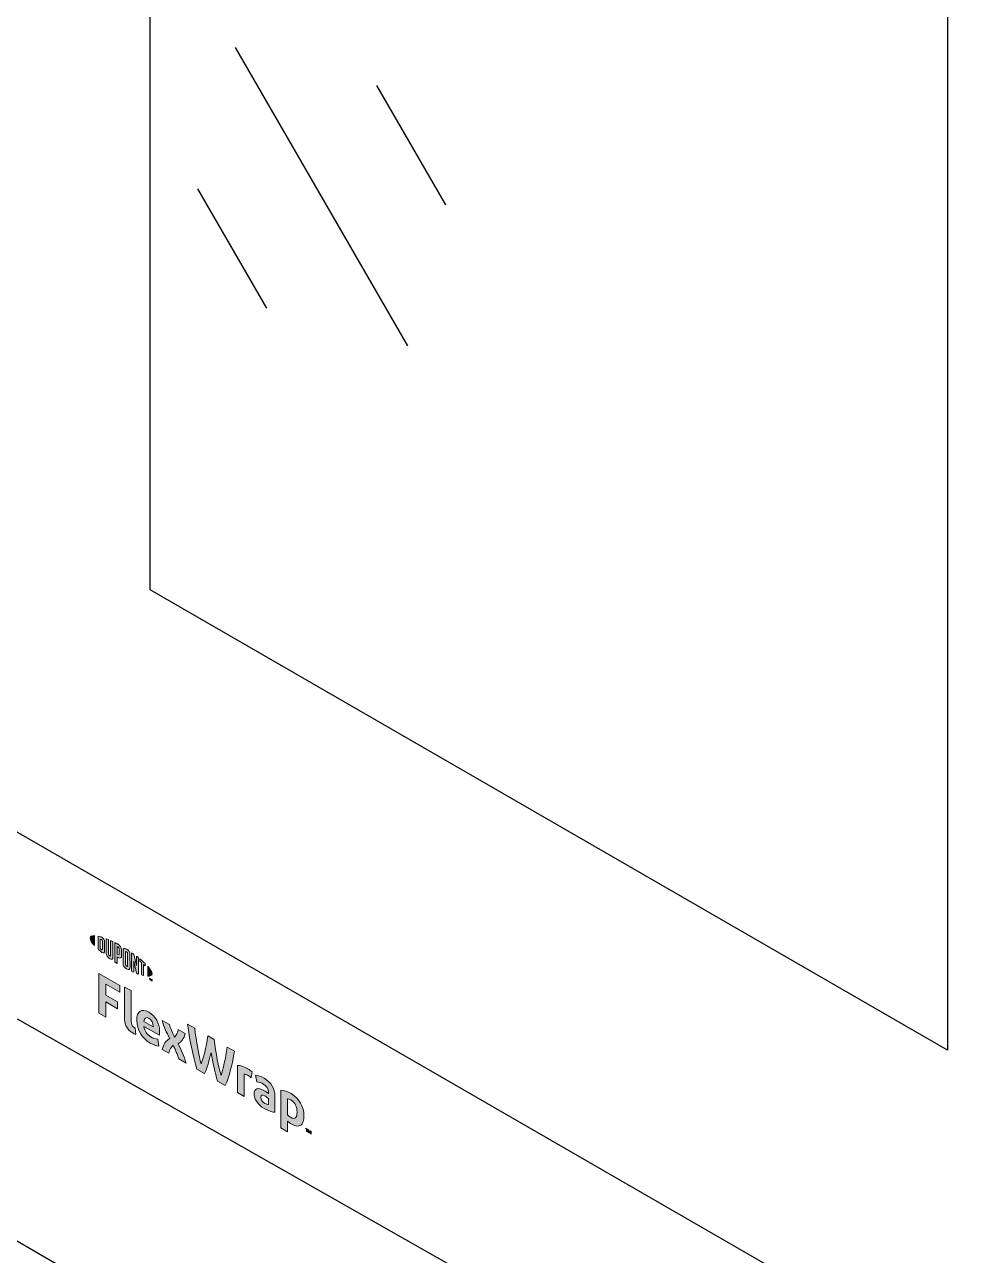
# Model space of a CAD drawing. Header units: inches. Extents: x -26 to 76, y -15 to 22.
# Drawn here: x 55.368 to 56.721, y 5.596 to 7.38 of the extents above; entities that cross this region are included whole.
import ezdxf

# ---------------------------------------------------------------- set-up
doc = ezdxf.new("R2010")
doc.units = ezdxf.units.IN
doc.header["$MEASUREMENT"] = 0
for name, color, linetype, lineweight in [('.ATI-DETAIL', 7, 'Continuous', 0), ('G-ANNO-TTLB', 7, 'Continuous', 0), ('TYVEK', 7, 'Continuous', 0)]:
    doc.layers.add(name, color=color, linetype=linetype, lineweight=lineweight)

# ---------------------------------------------------------------- blocks, each defined once
blk = doc.blocks.new('Block_316')
at = {"layer": 'TYVEK', "color": 18, "lineweight": 25, "true_color": 0x000000}
for points in [[(54.3587, 6.8751)], [(55.6876, 6.1058)]]:
    blk.add_lwpolyline(points, dxfattribs=at)
blk = doc.blocks.new('Block_338')
at = {"layer": 'TYVEK', "color": 93, "lineweight": 25, "true_color": 0x6bbe46}
blk.add_line((56.8813, 5.3295), (55.2898, 6.2484), dxfattribs=at)
blk = doc.blocks.new('Block_337')
at = {"layer": 'TYVEK'}
blk.add_blockref('Block_338', (0, 0), dxfattribs=at)
blk = doc.blocks.new('Block_336')
at = {"layer": 'TYVEK', "color": 93, "lineweight": 25, "true_color": 0x6bbe46}
blk.add_lwpolyline([(55.5502, 6.5606), (55.5502, 10.5734), (56.7057, 9.9062), (56.7057, 5.8934)], close=True, dxfattribs=at)
at = {"layer": 'TYVEK'}
blk.add_blockref('Block_337', (0, 0), dxfattribs=at)
blk = doc.blocks.new('Block_340')
at = {"layer": 'TYVEK', "true_color": 0x000000, "transparency": 33554687}
h = blk.add_hatch(color=18, dxfattribs=at)
h.dxf.hatch_style = 2
edge = h.paths.add_edge_path()
edge.add_spline(control_points=[(55.4759, 5.9472), (55.4759, 5.9472), (55.4758, 6.0047), (55.4758, 6.0047), (55.4758, 6.0047), (55.5062, 5.9873), (55.5062, 5.9873), (55.5062, 5.9873), (55.5062, 5.9773), (55.5062, 5.9773), (55.5062, 5.9773), (55.486, 5.9889), (55.486, 5.9889), (55.486, 5.9889), (55.4861, 5.9733), (55.4861, 5.9733), (55.4861, 5.9733), (55.503, 5.9635), (55.503, 5.9635), (55.503, 5.9635), (55.503, 5.9535), (55.503, 5.9535), (55.503, 5.9535), (55.4861, 5.9632), (55.4861, 5.9632), (55.4861, 5.9632), (55.4861, 5.9414), (55.4861, 5.9414), (55.4861, 5.9414), (55.4759, 5.9472), (55.4759, 5.9472)], knot_values=[0, 0, 0, 0, 1, 1, 1, 2, 2, 2, 3, 3, 3, 4, 4, 4, 5, 5, 5, 6, 6, 6, 7, 7, 7, 8, 8, 8, 9, 9, 9, 10, 10, 10, 10], degree=3, periodic=0)
h = blk.add_hatch(color=18, dxfattribs=at)
h.dxf.hatch_style = 2
edge = h.paths.add_edge_path()
edge.add_spline(control_points=[(55.5228, 5.9355), (55.5228, 5.9311), (55.5238, 5.9281), (55.5266, 5.9265), (55.5274, 5.9261), (55.5281, 5.9257), (55.5287, 5.9255), (55.5287, 5.9255), (55.5294, 5.9162), (55.5294, 5.9162), (55.5281, 5.9166), (55.5259, 5.9176), (55.5245, 5.9184), (55.5163, 5.9231), (55.513, 5.9311), (55.513, 5.941), (55.513, 5.941), (55.5128, 5.9849), (55.5128, 5.9849), (55.5128, 5.9849), (55.5227, 5.9799), (55.5227, 5.9799), (55.5227, 5.9799), (55.5228, 5.9355), (55.5228, 5.9355)], knot_values=[0, 0, 0, 0, 1, 1, 1, 2, 2, 2, 3, 3, 3, 4, 4, 4, 5, 5, 5, 6, 6, 6, 7, 7, 7, 8, 8, 8, 8], degree=3, periodic=0)
h = blk.add_hatch(color=18, dxfattribs=at)
h.dxf.hatch_style = 2
edge = h.paths.add_edge_path()
edge.add_spline(control_points=[(55.541, 5.9348), (55.541, 5.9348), (55.5545, 5.927), (55.5545, 5.927), (55.5545, 5.927), (55.5545, 5.928), (55.5545, 5.928), (55.5545, 5.9326), (55.5524, 5.9372), (55.5485, 5.9395), (55.5443, 5.9418), (55.5416, 5.94), (55.541, 5.9348)], knot_values=[0, 0, 0, 0, 1, 1, 1, 2, 2, 2, 3, 3, 3, 4, 4, 4, 4], degree=3, periodic=0)
edge = h.paths.add_edge_path()
edge.add_spline(control_points=[(55.5626, 5.8992), (55.5595, 5.8994), (55.5549, 5.9009), (55.5502, 5.9036), (55.5387, 5.9102), (55.5309, 5.9231), (55.5308, 5.9367), (55.5308, 5.9498), (55.538, 5.9545), (55.5484, 5.9485), (55.5578, 5.9432), (55.5639, 5.932), (55.5639, 5.921), (55.564, 5.9185), (55.5638, 5.9165), (55.5637, 5.9149), (55.5637, 5.9149), (55.5412, 5.9278), (55.5412, 5.9278), (55.5421, 5.9207), (55.5455, 5.9158), (55.5512, 5.9126), (55.5547, 5.9106), (55.558, 5.9096), (55.5611, 5.9093), (55.5611, 5.9093), (55.5626, 5.8992), (55.5626, 5.8992)], knot_values=[0, 0, 0, 0, 1, 1, 1, 2, 2, 2, 3, 3, 3, 4, 4, 4, 5, 5, 5, 6, 6, 6, 7, 7, 7, 8, 8, 8, 9, 9, 9, 9], degree=3, periodic=0)
h = blk.add_hatch(color=18, dxfattribs=at)
h.dxf.hatch_style = 2
edge = h.paths.add_edge_path()
edge.add_spline(control_points=[(55.5785, 5.9103), (55.5737, 5.9192), (55.5699, 5.927), (55.5677, 5.9365), (55.5677, 5.9365), (55.5783, 5.9304), (55.5783, 5.9304), (55.5792, 5.9262), (55.5824, 5.9188), (55.5855, 5.9123), (55.5882, 5.9153), (55.5904, 5.9188), (55.5909, 5.9231), (55.5909, 5.9231), (55.6009, 5.9174), (55.6009, 5.9174), (55.5991, 5.9099), (55.5959, 5.9057), (55.5906, 5.9025), (55.5957, 5.8929), (55.5993, 5.8851), (55.6022, 5.8747), (55.6022, 5.8747), (55.5916, 5.8808), (55.5916, 5.8808), (55.5901, 5.8863), (55.5865, 5.8945), (55.5835, 5.9007), (55.5808, 5.8978), (55.5782, 5.8943), (55.5773, 5.8891), (55.5773, 5.8891), (55.5677, 5.8945), (55.5677, 5.8945), (55.5695, 5.9021), (55.5728, 5.9067), (55.5785, 5.9103)], knot_values=[0, 0, 0, 0, 1, 1, 1, 2, 2, 2, 3, 3, 3, 4, 4, 4, 5, 5, 5, 6, 6, 6, 7, 7, 7, 8, 8, 8, 9, 9, 9, 10, 10, 10, 11, 11, 11, 12, 12, 12, 12], degree=3, periodic=0)
h = blk.add_hatch(color=18, dxfattribs=at)
h.dxf.hatch_style = 2
edge = h.paths.add_edge_path()
edge.add_spline(control_points=[(55.6618, 5.8979), (55.6618, 5.8979), (55.6722, 5.892), (55.6722, 5.892), (55.6696, 5.8744), (55.6649, 5.8545), (55.6589, 5.8422), (55.6589, 5.8422), (55.6477, 5.8486), (55.6477, 5.8486), (55.6442, 5.8609), (55.641, 5.8748), (55.6384, 5.8897), (55.6357, 5.8778), (55.6327, 5.8675), (55.6291, 5.8593), (55.6291, 5.8593), (55.6179, 5.8657), (55.6179, 5.8657), (55.6122, 5.8847), (55.6071, 5.9102), (55.6044, 5.9309), (55.6044, 5.9309), (55.6147, 5.925), (55.6147, 5.925), (55.617, 5.9064), (55.621, 5.8846), (55.624, 5.8733), (55.627, 5.8812), (55.6317, 5.8973), (55.6338, 5.914), (55.6338, 5.914), (55.6429, 5.9088), (55.6429, 5.9088), (55.6451, 5.8897), (55.6497, 5.8681), (55.6529, 5.8567), (55.6557, 5.8647), (55.6597, 5.8818), (55.6618, 5.8979)], knot_values=[0, 0, 0, 0, 1, 1, 1, 2, 2, 2, 3, 3, 3, 4, 4, 4, 5, 5, 5, 6, 6, 6, 7, 7, 7, 8, 8, 8, 9, 9, 9, 10, 10, 10, 11, 11, 11, 12, 12, 12, 13, 13, 13, 13], degree=3, periodic=0)
h = blk.add_hatch(color=18, dxfattribs=at)
h.dxf.hatch_style = 2
edge = h.paths.add_edge_path()
edge.add_spline(control_points=[(55.6916, 5.8663), (55.6942, 5.8649), (55.6966, 5.8631), (55.698, 5.8619), (55.698, 5.8619), (55.6966, 5.8534), (55.6966, 5.8534), (55.6954, 5.8546), (55.6939, 5.8557), (55.6924, 5.8565), (55.6898, 5.858), (55.688, 5.8585), (55.6865, 5.8585), (55.6865, 5.8585), (55.6866, 5.8263), (55.6866, 5.8263), (55.6866, 5.8263), (55.6767, 5.832), (55.6767, 5.832), (55.6767, 5.832), (55.6766, 5.8713), (55.6766, 5.8713), (55.6805, 5.8713), (55.6865, 5.8693), (55.6916, 5.8663)], knot_values=[0, 0, 0, 0, 1, 1, 1, 2, 2, 2, 3, 3, 3, 4, 4, 4, 5, 5, 5, 6, 6, 6, 7, 7, 7, 8, 8, 8, 8], degree=3, periodic=0)
h = blk.add_hatch(color=18, dxfattribs=at)
h.dxf.hatch_style = 2
edge = h.paths.add_edge_path()
edge.add_spline(control_points=[(55.7215, 5.8145), (55.7215, 5.8145), (55.7215, 5.8233), (55.7215, 5.8233), (55.7199, 5.8247), (55.7182, 5.8259), (55.7164, 5.8269), (55.7132, 5.8288), (55.7106, 5.8287), (55.7106, 5.8249), (55.7106, 5.8214), (55.7128, 5.8184), (55.7165, 5.8162), (55.7187, 5.815), (55.7205, 5.8145), (55.7215, 5.8145)], knot_values=[0, 0, 0, 0, 1, 1, 1, 2, 2, 2, 3, 3, 3, 4, 4, 4, 5, 5, 5, 5], degree=3, periodic=0)
edge = h.paths.add_edge_path()
edge.add_spline(control_points=[(55.7156, 5.8087), (55.7058, 5.8143), (55.7009, 5.8226), (55.7009, 5.83), (55.7008, 5.8381), (55.7066, 5.8396), (55.7151, 5.8348), (55.7171, 5.8336), (55.7197, 5.8318), (55.7215, 5.8305), (55.7215, 5.8305), (55.7215, 5.8324), (55.7215, 5.8324), (55.7215, 5.8374), (55.719, 5.8413), (55.7142, 5.844), (55.7111, 5.8458), (55.7077, 5.8471), (55.7048, 5.8474), (55.7048, 5.8474), (55.703, 5.8573), (55.703, 5.8573), (55.7061, 5.857), (55.711, 5.8552), (55.7153, 5.8527), (55.7258, 5.8467), (55.731, 5.8373), (55.731, 5.8262), (55.731, 5.8262), (55.7311, 5.8034), (55.7311, 5.8034), (55.7282, 5.8033), (55.7227, 5.8046), (55.7156, 5.8087)], knot_values=[0, 0, 0, 0, 1, 1, 1, 2, 2, 2, 3, 3, 3, 4, 4, 4, 5, 5, 5, 6, 6, 6, 7, 7, 7, 8, 8, 8, 9, 9, 9, 10, 10, 10, 11, 11, 11, 11], degree=3, periodic=0)
h = blk.add_hatch(color=18, dxfattribs=at)
h.dxf.hatch_style = 2
edge = h.paths.add_edge_path()
edge.add_spline(control_points=[(55.7539, 5.796), (55.7602, 5.7924), (55.7631, 5.7951), (55.7631, 5.8036), (55.7631, 5.811), (55.7604, 5.8175), (55.7539, 5.8212), (55.7521, 5.8222), (55.7508, 5.8226), (55.7493, 5.8228), (55.7493, 5.8228), (55.7494, 5.7998), (55.7494, 5.7998), (55.7507, 5.7983), (55.7519, 5.7972), (55.7539, 5.796)], knot_values=[0, 0, 0, 0, 1, 1, 1, 2, 2, 2, 3, 3, 3, 4, 4, 4, 5, 5, 5, 5], degree=3, periodic=0)
edge = h.paths.add_edge_path()
edge.add_spline(control_points=[(55.7554, 5.786), (55.7529, 5.7874), (55.7512, 5.7887), (55.7494, 5.7905), (55.7494, 5.7905), (55.7494, 5.7749), (55.7494, 5.7749), (55.7494, 5.7749), (55.7397, 5.7805), (55.7397, 5.7805), (55.7397, 5.7805), (55.7395, 5.8353), (55.7395, 5.8353), (55.7436, 5.8351), (55.7493, 5.8332), (55.7544, 5.8303), (55.766, 5.8236), (55.773, 5.8114), (55.7731, 5.7982), (55.7731, 5.7847), (55.7665, 5.7796), (55.7554, 5.786)], knot_values=[0, 0, 0, 0, 1, 1, 1, 2, 2, 2, 3, 3, 3, 4, 4, 4, 5, 5, 5, 6, 6, 6, 7, 7, 7, 7], degree=3, periodic=0)
h = blk.add_hatch(color=18, dxfattribs=at)
h.dxf.hatch_style = 2
edge = h.paths.add_edge_path()
edge.add_spline(control_points=[(55.7801, 5.7776), (55.7805, 5.7764), (55.7808, 5.7754), (55.7813, 5.7744), (55.7817, 5.7749), (55.782, 5.7755), (55.7823, 5.7763), (55.7823, 5.7763), (55.7834, 5.7757), (55.7834, 5.7757), (55.7834, 5.7757), (55.7834, 5.7715), (55.7834, 5.7715), (55.7834, 5.7715), (55.7825, 5.772), (55.7825, 5.772), (55.7825, 5.772), (55.7825, 5.7739), (55.7825, 5.7739), (55.7825, 5.7739), (55.7825, 5.7746), (55.7825, 5.7746), (55.7822, 5.7741), (55.7819, 5.7736), (55.7816, 5.7733), (55.7816, 5.7733), (55.7809, 5.7737), (55.7809, 5.7737), (55.7806, 5.7744), (55.7803, 5.7753), (55.78, 5.7761), (55.78, 5.7761), (55.78, 5.7754), (55.78, 5.7754), (55.78, 5.7754), (55.78, 5.7734), (55.78, 5.7734), (55.78, 5.7734), (55.7791, 5.7739), (55.7791, 5.7739), (55.7791, 5.7739), (55.7791, 5.7782), (55.7791, 5.7782), (55.7791, 5.7782), (55.7801, 5.7776), (55.7801, 5.7776)], knot_values=[0, 0, 0, 0, 1, 1, 1, 2, 2, 2, 3, 3, 3, 4, 4, 4, 5, 5, 5, 6, 6, 6, 7, 7, 7, 8, 8, 8, 9, 9, 9, 10, 10, 10, 11, 11, 11, 12, 12, 12, 13, 13, 13, 14, 14, 14, 15, 15, 15, 15], degree=3, periodic=0)
edge = h.paths.add_edge_path()
edge.add_spline(control_points=[(55.7767, 5.7786), (55.7767, 5.7786), (55.7757, 5.7792), (55.7757, 5.7792), (55.7757, 5.7792), (55.7757, 5.7801), (55.7757, 5.7801), (55.7757, 5.7801), (55.7787, 5.7784), (55.7787, 5.7784), (55.7787, 5.7784), (55.7787, 5.7774), (55.7787, 5.7774), (55.7787, 5.7774), (55.7777, 5.778), (55.7777, 5.778), (55.7777, 5.778), (55.7777, 5.7747), (55.7777, 5.7747), (55.7777, 5.7747), (55.7767, 5.7753), (55.7767, 5.7753), (55.7767, 5.7753), (55.7767, 5.7786), (55.7767, 5.7786)], knot_values=[0, 0, 0, 0, 1, 1, 1, 2, 2, 2, 3, 3, 3, 4, 4, 4, 5, 5, 5, 6, 6, 6, 7, 7, 7, 8, 8, 8, 8], degree=3, periodic=0)
at = {"layer": 'TYVEK'}
for points, knots in [([(55.4759, 5.9472), (55.4759, 5.9472), (55.4758, 6.0047), (55.4758, 6.0047), (55.4758, 6.0047), (55.5062, 5.9873), (55.5062, 5.9873), (55.5062, 5.9873), (55.5062, 5.9773), (55.5062, 5.9773), (55.5062, 5.9773), (55.486, 5.9889), (55.486, 5.9889), (55.486, 5.9889), (55.4861, 5.9733), (55.4861, 5.9733), (55.4861, 5.9733), (55.503, 5.9635), (55.503, 5.9635), (55.503, 5.9635), (55.503, 5.9535), (55.503, 5.9535), (55.503, 5.9535), (55.4861, 5.9632), (55.4861, 5.9632), (55.4861, 5.9632), (55.4861, 5.9414), (55.4861, 5.9414), (55.4861, 5.9414), (55.4759, 5.9472), (55.4759, 5.9472)], [0, 0, 0, 0, 1, 1, 1, 2, 2, 2, 3, 3, 3, 4, 4, 4, 5, 5, 5, 6, 6, 6, 7, 7, 7, 8, 8, 8, 9, 9, 9, 10, 10, 10, 10]), ([(55.5228, 5.9355), (55.5228, 5.9311), (55.5238, 5.9281), (55.5266, 5.9265), (55.5274, 5.9261), (55.5281, 5.9257), (55.5287, 5.9255), (55.5287, 5.9255), (55.5294, 5.9162), (55.5294, 5.9162), (55.5281, 5.9166), (55.5259, 5.9176), (55.5245, 5.9184), (55.5163, 5.9231), (55.513, 5.9311), (55.513, 5.941), (55.513, 5.941), (55.5128, 5.9849), (55.5128, 5.9849), (55.5128, 5.9849), (55.5227, 5.9799), (55.5227, 5.9799), (55.5227, 5.9799), (55.5228, 5.9355), (55.5228, 5.9355)], [0, 0, 0, 0, 1, 1, 1, 2, 2, 2, 3, 3, 3, 4, 4, 4, 5, 5, 5, 6, 6, 6, 7, 7, 7, 8, 8, 8, 8]), ([(55.5626, 5.8992), (55.5595, 5.8994), (55.5549, 5.9009), (55.5502, 5.9036), (55.5387, 5.9102), (55.5309, 5.9231), (55.5308, 5.9367), (55.5308, 5.9498), (55.538, 5.9545), (55.5484, 5.9485), (55.5578, 5.9432), (55.5639, 5.932), (55.5639, 5.921), (55.564, 5.9185), (55.5638, 5.9165), (55.5637, 5.9149), (55.5637, 5.9149), (55.5412, 5.9278), (55.5412, 5.9278), (55.5421, 5.9207), (55.5455, 5.9158), (55.5512, 5.9126), (55.5547, 5.9106), (55.558, 5.9096), (55.5611, 5.9093), (55.5611, 5.9093), (55.5626, 5.8992), (55.5626, 5.8992)], [0, 0, 0, 0, 1, 1, 1, 2, 2, 2, 3, 3, 3, 4, 4, 4, 5, 5, 5, 6, 6, 6, 7, 7, 7, 8, 8, 8, 9, 9, 9, 9]), ([(55.541, 5.9348), (55.541, 5.9348), (55.5545, 5.927), (55.5545, 5.927), (55.5545, 5.927), (55.5545, 5.928), (55.5545, 5.928), (55.5545, 5.9326), (55.5524, 5.9372), (55.5485, 5.9395), (55.5443, 5.9418), (55.5416, 5.94), (55.541, 5.9348)], [0, 0, 0, 0, 1, 1, 1, 2, 2, 2, 3, 3, 3, 4, 4, 4, 4]), ([(55.5785, 5.9103), (55.5737, 5.9192), (55.5699, 5.927), (55.5677, 5.9365), (55.5677, 5.9365), (55.5783, 5.9304), (55.5783, 5.9304), (55.5792, 5.9262), (55.5824, 5.9188), (55.5855, 5.9123), (55.5882, 5.9153), (55.5904, 5.9188), (55.5909, 5.9231), (55.5909, 5.9231), (55.6009, 5.9174), (55.6009, 5.9174), (55.5991, 5.9099), (55.5959, 5.9057), (55.5906, 5.9025), (55.5957, 5.8929), (55.5993, 5.8851), (55.6022, 5.8747), (55.6022, 5.8747), (55.5916, 5.8808), (55.5916, 5.8808), (55.5901, 5.8863), (55.5865, 5.8945), (55.5835, 5.9007), (55.5808, 5.8978), (55.5782, 5.8943), (55.5773, 5.8891), (55.5773, 5.8891), (55.5677, 5.8945), (55.5677, 5.8945), (55.5695, 5.9021), (55.5728, 5.9067), (55.5785, 5.9103)], [0, 0, 0, 0, 1, 1, 1, 2, 2, 2, 3, 3, 3, 4, 4, 4, 5, 5, 5, 6, 6, 6, 7, 7, 7, 8, 8, 8, 9, 9, 9, 10, 10, 10, 11, 11, 11, 12, 12, 12, 12]), ([(55.6618, 5.8979), (55.6618, 5.8979), (55.6722, 5.892), (55.6722, 5.892), (55.6696, 5.8744), (55.6649, 5.8545), (55.6589, 5.8422), (55.6589, 5.8422), (55.6477, 5.8486), (55.6477, 5.8486), (55.6442, 5.8609), (55.641, 5.8748), (55.6384, 5.8897), (55.6357, 5.8778), (55.6327, 5.8675), (55.6291, 5.8593), (55.6291, 5.8593), (55.6179, 5.8657), (55.6179, 5.8657), (55.6122, 5.8847), (55.6071, 5.9102), (55.6044, 5.9309), (55.6044, 5.9309), (55.6147, 5.925), (55.6147, 5.925), (55.617, 5.9064), (55.621, 5.8846), (55.624, 5.8733), (55.627, 5.8812), (55.6317, 5.8973), (55.6338, 5.914), (55.6338, 5.914), (55.6429, 5.9088), (55.6429, 5.9088), (55.6451, 5.8897), (55.6497, 5.8681), (55.6529, 5.8567), (55.6557, 5.8647), (55.6597, 5.8818), (55.6618, 5.8979)], [0, 0, 0, 0, 1, 1, 1, 2, 2, 2, 3, 3, 3, 4, 4, 4, 5, 5, 5, 6, 6, 6, 7, 7, 7, 8, 8, 8, 9, 9, 9, 10, 10, 10, 11, 11, 11, 12, 12, 12, 13, 13, 13, 13]), ([(55.6916, 5.8663), (55.6942, 5.8649), (55.6966, 5.8631), (55.698, 5.8619), (55.698, 5.8619), (55.6966, 5.8534), (55.6966, 5.8534), (55.6954, 5.8546), (55.6939, 5.8557), (55.6924, 5.8565), (55.6898, 5.858), (55.688, 5.8585), (55.6865, 5.8585), (55.6865, 5.8585), (55.6866, 5.8263), (55.6866, 5.8263), (55.6866, 5.8263), (55.6767, 5.832), (55.6767, 5.832), (55.6767, 5.832), (55.6766, 5.8713), (55.6766, 5.8713), (55.6805, 5.8713), (55.6865, 5.8693), (55.6916, 5.8663)], [0, 0, 0, 0, 1, 1, 1, 2, 2, 2, 3, 3, 3, 4, 4, 4, 5, 5, 5, 6, 6, 6, 7, 7, 7, 8, 8, 8, 8]), ([(55.7156, 5.8087), (55.7058, 5.8143), (55.7009, 5.8226), (55.7009, 5.83), (55.7008, 5.8381), (55.7066, 5.8396), (55.7151, 5.8348), (55.7171, 5.8336), (55.7197, 5.8318), (55.7215, 5.8305), (55.7215, 5.8305), (55.7215, 5.8324), (55.7215, 5.8324), (55.7215, 5.8374), (55.719, 5.8413), (55.7142, 5.844), (55.7111, 5.8458), (55.7077, 5.8471), (55.7048, 5.8474), (55.7048, 5.8474), (55.703, 5.8573), (55.703, 5.8573), (55.7061, 5.857), (55.711, 5.8552), (55.7153, 5.8527), (55.7258, 5.8467), (55.731, 5.8373), (55.731, 5.8262), (55.731, 5.8262), (55.7311, 5.8034), (55.7311, 5.8034), (55.7282, 5.8033), (55.7227, 5.8046), (55.7156, 5.8087)], [0, 0, 0, 0, 1, 1, 1, 2, 2, 2, 3, 3, 3, 4, 4, 4, 5, 5, 5, 6, 6, 6, 7, 7, 7, 8, 8, 8, 9, 9, 9, 10, 10, 10, 11, 11, 11, 11]), ([(55.7215, 5.8145), (55.7215, 5.8145), (55.7215, 5.8233), (55.7215, 5.8233), (55.7199, 5.8247), (55.7182, 5.8259), (55.7164, 5.8269), (55.7132, 5.8288), (55.7106, 5.8287), (55.7106, 5.8249), (55.7106, 5.8214), (55.7128, 5.8184), (55.7165, 5.8162), (55.7187, 5.815), (55.7205, 5.8145), (55.7215, 5.8145)], [0, 0, 0, 0, 1, 1, 1, 2, 2, 2, 3, 3, 3, 4, 4, 4, 5, 5, 5, 5]), ([(55.7554, 5.786), (55.7529, 5.7874), (55.7512, 5.7887), (55.7494, 5.7905), (55.7494, 5.7905), (55.7494, 5.7749), (55.7494, 5.7749), (55.7494, 5.7749), (55.7397, 5.7805), (55.7397, 5.7805), (55.7397, 5.7805), (55.7395, 5.8353), (55.7395, 5.8353), (55.7436, 5.8351), (55.7493, 5.8332), (55.7544, 5.8303), (55.766, 5.8236), (55.773, 5.8114), (55.7731, 5.7982), (55.7731, 5.7847), (55.7665, 5.7796), (55.7554, 5.786)], [0, 0, 0, 0, 1, 1, 1, 2, 2, 2, 3, 3, 3, 4, 4, 4, 5, 5, 5, 6, 6, 6, 7, 7, 7, 7]), ([(55.7539, 5.796), (55.7602, 5.7924), (55.7631, 5.7951), (55.7631, 5.8036), (55.7631, 5.811), (55.7604, 5.8175), (55.7539, 5.8212), (55.7521, 5.8222), (55.7508, 5.8226), (55.7493, 5.8228), (55.7493, 5.8228), (55.7494, 5.7998), (55.7494, 5.7998), (55.7507, 5.7983), (55.7519, 5.7972), (55.7539, 5.796)], [0, 0, 0, 0, 1, 1, 1, 2, 2, 2, 3, 3, 3, 4, 4, 4, 5, 5, 5, 5]), ([(55.7767, 5.7786), (55.7767, 5.7786), (55.7757, 5.7792), (55.7757, 5.7792), (55.7757, 5.7792), (55.7757, 5.7801), (55.7757, 5.7801), (55.7757, 5.7801), (55.7787, 5.7784), (55.7787, 5.7784), (55.7787, 5.7784), (55.7787, 5.7774), (55.7787, 5.7774), (55.7787, 5.7774), (55.7777, 5.778), (55.7777, 5.778), (55.7777, 5.778), (55.7777, 5.7747), (55.7777, 5.7747), (55.7777, 5.7747), (55.7767, 5.7753), (55.7767, 5.7753), (55.7767, 5.7753), (55.7767, 5.7786), (55.7767, 5.7786)], [0, 0, 0, 0, 1, 1, 1, 2, 2, 2, 3, 3, 3, 4, 4, 4, 5, 5, 5, 6, 6, 6, 7, 7, 7, 8, 8, 8, 8]), ([(55.7801, 5.7776), (55.7805, 5.7764), (55.7808, 5.7754), (55.7813, 5.7744), (55.7817, 5.7749), (55.782, 5.7755), (55.7823, 5.7763), (55.7823, 5.7763), (55.7834, 5.7757), (55.7834, 5.7757), (55.7834, 5.7757), (55.7834, 5.7715), (55.7834, 5.7715), (55.7834, 5.7715), (55.7825, 5.772), (55.7825, 5.772), (55.7825, 5.772), (55.7825, 5.7739), (55.7825, 5.7739), (55.7825, 5.7739), (55.7825, 5.7746), (55.7825, 5.7746), (55.7822, 5.7741), (55.7819, 5.7736), (55.7816, 5.7733), (55.7816, 5.7733), (55.7809, 5.7737), (55.7809, 5.7737), (55.7806, 5.7744), (55.7803, 5.7753), (55.78, 5.7761), (55.78, 5.7761), (55.78, 5.7754), (55.78, 5.7754), (55.78, 5.7754), (55.78, 5.7734), (55.78, 5.7734), (55.78, 5.7734), (55.7791, 5.7739), (55.7791, 5.7739), (55.7791, 5.7739), (55.7791, 5.7782), (55.7791, 5.7782), (55.7791, 5.7782), (55.7801, 5.7776), (55.7801, 5.7776)], [0, 0, 0, 0, 1, 1, 1, 2, 2, 2, 3, 3, 3, 4, 4, 4, 5, 5, 5, 6, 6, 6, 7, 7, 7, 8, 8, 8, 9, 9, 9, 10, 10, 10, 11, 11, 11, 12, 12, 12, 13, 13, 13, 14, 14, 14, 15, 15, 15, 15])]:
    blk.add_open_spline(points, degree=3, knots=knots, dxfattribs=at)
blk = doc.blocks.new('Block_341')
at = {"layer": 'TYVEK', "true_color": 0x000000, "transparency": 33554687}
h = blk.add_hatch(color=18, dxfattribs=at)
h.dxf.hatch_style = 2
edge = h.paths.add_edge_path()
edge.add_spline(control_points=[(55.4633, 6.0558), (55.4633, 6.0532), (55.4655, 6.0494), (55.4694, 6.0451), (55.4694, 6.0451), (55.4694, 6.0595), (55.4694, 6.0595), (55.4655, 6.0596), (55.4633, 6.0584), (55.4633, 6.0558)], knot_values=[0, 0, 0, 0, 1, 1, 1, 2, 2, 2, 3, 3, 3, 3], degree=3, periodic=0)
h = blk.add_hatch(color=18, dxfattribs=at)
h.dxf.hatch_style = 2
edge = h.paths.add_edge_path()
edge.add_spline(control_points=[(55.4811, 6.0397), (55.4811, 6.0386), (55.4805, 6.0386), (55.4798, 6.039), (55.4793, 6.0393), (55.4784, 6.04), (55.4778, 6.0406), (55.4778, 6.0406), (55.4777, 6.0544), (55.4777, 6.0544), (55.4784, 6.0542), (55.4792, 6.0539), (55.4798, 6.0536), (55.4805, 6.0532), (55.481, 6.0525), (55.481, 6.0514), (55.481, 6.0514), (55.4811, 6.0397), (55.4811, 6.0397)], knot_values=[0, 0, 0, 0, 1, 1, 1, 2, 2, 2, 3, 3, 3, 4, 4, 4, 5, 5, 5, 6, 6, 6, 6], degree=3, periodic=0)
edge = h.paths.add_edge_path()
edge.add_spline(control_points=[(55.4802, 6.057), (55.4791, 6.0576), (55.4776, 6.0581), (55.4747, 6.0588), (55.4747, 6.0588), (55.4748, 6.0396), (55.4748, 6.0396), (55.4773, 6.0373), (55.4792, 6.0357), (55.4803, 6.0351), (55.4828, 6.0337), (55.4842, 6.0346), (55.4842, 6.0374), (55.4842, 6.0374), (55.4841, 6.0502), (55.4841, 6.0502), (55.4841, 6.053), (55.4827, 6.0556), (55.4802, 6.057)], knot_values=[0, 0, 0, 0, 1, 1, 1, 2, 2, 2, 3, 3, 3, 4, 4, 4, 5, 5, 5, 6, 6, 6, 6], degree=3, periodic=0)
h = blk.add_hatch(color=18, dxfattribs=at)
h.dxf.hatch_style = 2
edge = h.paths.add_edge_path()
edge.add_spline(control_points=[(55.4929, 6.0307), (55.4929, 6.0296), (55.4925, 6.0291), (55.4913, 6.0299), (55.4902, 6.0308), (55.4899, 6.0315), (55.4899, 6.0328), (55.4899, 6.0328), (55.4898, 6.0537), (55.4898, 6.0537), (55.489, 6.054), (55.4873, 6.0547), (55.4865, 6.055), (55.4865, 6.055), (55.4866, 6.034), (55.4866, 6.034), (55.4866, 6.0306), (55.488, 6.0285), (55.4914, 6.0261), (55.4944, 6.024), (55.4963, 6.0247), (55.4963, 6.0284), (55.4963, 6.0284), (55.4962, 6.0507), (55.4962, 6.0507), (55.4956, 6.051), (55.4935, 6.052), (55.4928, 6.0523), (55.4928, 6.0523), (55.4929, 6.0307), (55.4929, 6.0307)], knot_values=[0, 0, 0, 0, 1, 1, 1, 2, 2, 2, 3, 3, 3, 4, 4, 4, 5, 5, 5, 6, 6, 6, 7, 7, 7, 8, 8, 8, 9, 9, 9, 10, 10, 10, 10], degree=3, periodic=0)
h = blk.add_hatch(color=18, dxfattribs=at)
h.dxf.hatch_style = 2
edge = h.paths.add_edge_path()
edge.add_spline(control_points=[(55.5053, 6.0327), (55.5053, 6.0315), (55.5049, 6.0311), (55.5036, 6.0319), (55.5036, 6.0319), (55.5024, 6.0326), (55.5024, 6.0326), (55.5024, 6.0326), (55.5023, 6.0436), (55.5023, 6.0436), (55.5029, 6.0434), (55.5031, 6.0432), (55.5035, 6.043), (55.505, 6.0422), (55.5053, 6.0413), (55.5053, 6.0401), (55.5053, 6.0401), (55.5053, 6.0327), (55.5053, 6.0327)], knot_values=[0, 0, 0, 0, 1, 1, 1, 2, 2, 2, 3, 3, 3, 4, 4, 4, 5, 5, 5, 6, 6, 6, 6], degree=3, periodic=0)
edge = h.paths.add_edge_path()
edge.add_spline(control_points=[(55.5037, 6.0468), (55.5031, 6.0472), (55.5009, 6.0483), (55.4989, 6.0493), (55.4989, 6.0493), (55.499, 6.0213), (55.499, 6.0213), (55.4996, 6.0209), (55.5014, 6.0197), (55.5024, 6.0192), (55.5024, 6.0192), (55.5024, 6.0287), (55.5024, 6.0287), (55.5024, 6.0287), (55.5037, 6.0279), (55.5037, 6.0279), (55.5073, 6.0259), (55.5088, 6.0269), (55.5088, 6.0304), (55.5088, 6.0304), (55.5087, 6.0387), (55.5087, 6.0387), (55.5087, 6.0422), (55.507, 6.0449), (55.5037, 6.0468)], knot_values=[0, 0, 0, 0, 1, 1, 1, 2, 2, 2, 3, 3, 3, 4, 4, 4, 5, 5, 5, 6, 6, 6, 7, 7, 7, 8, 8, 8, 8], degree=3, periodic=0)
h = blk.add_hatch(color=18, dxfattribs=at)
h.dxf.hatch_style = 2
edge = h.paths.add_edge_path()
edge.add_spline(control_points=[(55.5175, 6.0159), (55.5175, 6.0148), (55.5172, 6.0144), (55.516, 6.0151), (55.5148, 6.0157), (55.5144, 6.0165), (55.5144, 6.0177), (55.5144, 6.0177), (55.5144, 6.0352), (55.5144, 6.0352), (55.5144, 6.0363), (55.5147, 6.0368), (55.5159, 6.036), (55.5172, 6.0353), (55.5175, 6.0345), (55.5175, 6.0334), (55.5175, 6.0334), (55.5175, 6.0159), (55.5175, 6.0159)], knot_values=[0, 0, 0, 0, 1, 1, 1, 2, 2, 2, 3, 3, 3, 4, 4, 4, 5, 5, 5, 6, 6, 6, 6], degree=3, periodic=0)
edge = h.paths.add_edge_path()
edge.add_spline(control_points=[(55.5159, 6.0399), (55.5128, 6.0419), (55.5109, 6.0414), (55.5109, 6.0377), (55.5109, 6.0377), (55.5109, 6.0194), (55.5109, 6.0194), (55.511, 6.0155), (55.5127, 6.0129), (55.516, 6.0111), (55.5193, 6.0094), (55.521, 6.0099), (55.521, 6.014), (55.521, 6.014), (55.5209, 6.0315), (55.5209, 6.0315), (55.5209, 6.0355), (55.5194, 6.0378), (55.5159, 6.0399)], knot_values=[0, 0, 0, 0, 1, 1, 1, 2, 2, 2, 3, 3, 3, 4, 4, 4, 5, 5, 5, 6, 6, 6, 6], degree=3, periodic=0)
h = blk.add_hatch(color=18, dxfattribs=at)
h.dxf.hatch_style = 2
edge = h.paths.add_edge_path()
edge.add_spline(control_points=[(55.5304, 6.016), (55.5304, 6.016), (55.5266, 6.0324), (55.5266, 6.0324), (55.5256, 6.0332), (55.5243, 6.0341), (55.5234, 6.0347), (55.5234, 6.0347), (55.5234, 6.0078), (55.5234, 6.0078), (55.5241, 6.0075), (55.5258, 6.0067), (55.5267, 6.0063), (55.5267, 6.0063), (55.5264, 6.0224), (55.5264, 6.0224), (55.5264, 6.0224), (55.5305, 6.0048), (55.5305, 6.0048), (55.5313, 6.0045), (55.5326, 6.004), (55.5334, 6.0037), (55.5334, 6.0037), (55.5333, 6.0274), (55.5333, 6.0274), (55.5325, 6.0281), (55.5309, 6.0292), (55.5302, 6.0298), (55.5302, 6.0298), (55.5304, 6.016), (55.5304, 6.016)], knot_values=[0, 0, 0, 0, 1, 1, 1, 2, 2, 2, 3, 3, 3, 4, 4, 4, 5, 5, 5, 6, 6, 6, 7, 7, 7, 8, 8, 8, 9, 9, 9, 10, 10, 10, 10], degree=3, periodic=0)
h = blk.add_hatch(color=18, dxfattribs=at)
h.dxf.hatch_style = 2
edge = h.paths.add_edge_path()
edge.add_spline(control_points=[(55.535, 6.0223), (55.5359, 6.0216), (55.5367, 6.0209), (55.5375, 6.0203), (55.5375, 6.0203), (55.5376, 6.0024), (55.5376, 6.0024), (55.5383, 6.0021), (55.5397, 6.0018), (55.5406, 6.0016), (55.5406, 6.0016), (55.5406, 6.0177), (55.5406, 6.0177), (55.5415, 6.0169), (55.5423, 6.0161), (55.5431, 6.0154), (55.5431, 6.0154), (55.5431, 6.0189), (55.5431, 6.0189), (55.5406, 6.0213), (55.538, 6.0235), (55.535, 6.026), (55.535, 6.026), (55.535, 6.0223), (55.535, 6.0223)], knot_values=[0, 0, 0, 0, 1, 1, 1, 2, 2, 2, 3, 3, 3, 4, 4, 4, 5, 5, 5, 6, 6, 6, 7, 7, 7, 8, 8, 8, 8], degree=3, periodic=0)
h = blk.add_hatch(color=18, dxfattribs=at)
h.dxf.hatch_style = 2
edge = h.paths.add_edge_path()
edge.add_spline(control_points=[(55.5529, 6.0044), (55.5529, 6.0017), (55.5506, 6.0005), (55.5468, 6.0006), (55.5468, 6.0006), (55.5467, 6.0151), (55.5467, 6.0151), (55.5506, 6.0107), (55.5529, 6.007), (55.5529, 6.0044)], knot_values=[0, 0, 0, 0, 1, 1, 1, 2, 2, 2, 3, 3, 3, 3], degree=3, periodic=0)
h = blk.add_hatch(color=18, dxfattribs=at)
h.dxf.hatch_style = 2
edge = h.paths.add_edge_path()
edge.add_spline(control_points=[(55.5511, 5.9967), (55.5511, 5.9967), (55.5514, 5.9965), (55.5514, 5.9965), (55.5514, 5.9965), (55.552, 5.9952), (55.552, 5.9952), (55.552, 5.9952), (55.5525, 5.9959), (55.5525, 5.9959), (55.5525, 5.9959), (55.5529, 5.9957), (55.5529, 5.9957), (55.5529, 5.9957), (55.5529, 5.9936), (55.5529, 5.9936), (55.5529, 5.9936), (55.5526, 5.9938), (55.5526, 5.9938), (55.5526, 5.9938), (55.5526, 5.9953), (55.5526, 5.9953), (55.5526, 5.9953), (55.552, 5.9946), (55.552, 5.9946), (55.552, 5.9946), (55.552, 5.9946), (55.552, 5.9946), (55.552, 5.9946), (55.5514, 5.9959), (55.5514, 5.9959), (55.5514, 5.9959), (55.5514, 5.9945), (55.5514, 5.9945), (55.5514, 5.9945), (55.5511, 5.9947), (55.5511, 5.9947), (55.5511, 5.9947), (55.5511, 5.9967), (55.5511, 5.9967)], knot_values=[0, 0, 0, 0, 1, 1, 1, 2, 2, 2, 3, 3, 3, 4, 4, 4, 5, 5, 5, 6, 6, 6, 7, 7, 7, 8, 8, 8, 9, 9, 9, 10, 10, 10, 11, 11, 11, 12, 12, 12, 13, 13, 13, 13], degree=3, periodic=0)
edge = h.paths.add_edge_path()
edge.add_spline(control_points=[(55.5498, 5.9971), (55.5498, 5.9971), (55.5492, 5.9974), (55.5492, 5.9974), (55.5492, 5.9974), (55.5492, 5.9978), (55.5492, 5.9978), (55.5492, 5.9978), (55.5507, 5.997), (55.5507, 5.997), (55.5507, 5.997), (55.5507, 5.9966), (55.5507, 5.9966), (55.5507, 5.9966), (55.5501, 5.9969), (55.5501, 5.9969), (55.5501, 5.9969), (55.5501, 5.9952), (55.5501, 5.9952), (55.5501, 5.9952), (55.5498, 5.9954), (55.5498, 5.9954), (55.5498, 5.9954), (55.5498, 5.9971), (55.5498, 5.9971)], knot_values=[0, 0, 0, 0, 1, 1, 1, 2, 2, 2, 3, 3, 3, 4, 4, 4, 5, 5, 5, 6, 6, 6, 7, 7, 7, 8, 8, 8, 8], degree=3, periodic=0)
at = {"layer": 'TYVEK'}
for points, knots in [([(55.4633, 6.0558), (55.4633, 6.0532), (55.4655, 6.0494), (55.4694, 6.0451), (55.4694, 6.0451), (55.4694, 6.0595), (55.4694, 6.0595), (55.4655, 6.0596), (55.4633, 6.0584), (55.4633, 6.0558)], [0, 0, 0, 0, 1, 1, 1, 2, 2, 2, 3, 3, 3, 3]), ([(55.4802, 6.057), (55.4791, 6.0576), (55.4776, 6.0581), (55.4747, 6.0588), (55.4747, 6.0588), (55.4748, 6.0396), (55.4748, 6.0396), (55.4773, 6.0373), (55.4792, 6.0357), (55.4803, 6.0351), (55.4828, 6.0337), (55.4842, 6.0346), (55.4842, 6.0374), (55.4842, 6.0374), (55.4841, 6.0502), (55.4841, 6.0502), (55.4841, 6.053), (55.4827, 6.0556), (55.4802, 6.057)], [0, 0, 0, 0, 1, 1, 1, 2, 2, 2, 3, 3, 3, 4, 4, 4, 5, 5, 5, 6, 6, 6, 6]), ([(55.4811, 6.0397), (55.4811, 6.0386), (55.4805, 6.0386), (55.4798, 6.039), (55.4793, 6.0393), (55.4784, 6.04), (55.4778, 6.0406), (55.4778, 6.0406), (55.4777, 6.0544), (55.4777, 6.0544), (55.4784, 6.0542), (55.4792, 6.0539), (55.4798, 6.0536), (55.4805, 6.0532), (55.481, 6.0525), (55.481, 6.0514), (55.481, 6.0514), (55.4811, 6.0397), (55.4811, 6.0397)], [0, 0, 0, 0, 1, 1, 1, 2, 2, 2, 3, 3, 3, 4, 4, 4, 5, 5, 5, 6, 6, 6, 6]), ([(55.4929, 6.0307), (55.4929, 6.0296), (55.4925, 6.0291), (55.4913, 6.0299), (55.4902, 6.0308), (55.4899, 6.0315), (55.4899, 6.0328), (55.4899, 6.0328), (55.4898, 6.0537), (55.4898, 6.0537), (55.489, 6.054), (55.4873, 6.0547), (55.4865, 6.055), (55.4865, 6.055), (55.4866, 6.034), (55.4866, 6.034), (55.4866, 6.0306), (55.488, 6.0285), (55.4914, 6.0261), (55.4944, 6.024), (55.4963, 6.0247), (55.4963, 6.0284), (55.4963, 6.0284), (55.4962, 6.0507), (55.4962, 6.0507), (55.4956, 6.051), (55.4935, 6.052), (55.4928, 6.0523), (55.4928, 6.0523), (55.4929, 6.0307), (55.4929, 6.0307)], [0, 0, 0, 0, 1, 1, 1, 2, 2, 2, 3, 3, 3, 4, 4, 4, 5, 5, 5, 6, 6, 6, 7, 7, 7, 8, 8, 8, 9, 9, 9, 10, 10, 10, 10]), ([(55.5037, 6.0468), (55.5031, 6.0472), (55.5009, 6.0483), (55.4989, 6.0493), (55.4989, 6.0493), (55.499, 6.0213), (55.499, 6.0213), (55.4996, 6.0209), (55.5014, 6.0197), (55.5024, 6.0192), (55.5024, 6.0192), (55.5024, 6.0287), (55.5024, 6.0287), (55.5024, 6.0287), (55.5037, 6.0279), (55.5037, 6.0279), (55.5073, 6.0259), (55.5088, 6.0269), (55.5088, 6.0304), (55.5088, 6.0304), (55.5087, 6.0387), (55.5087, 6.0387), (55.5087, 6.0422), (55.507, 6.0449), (55.5037, 6.0468)], [0, 0, 0, 0, 1, 1, 1, 2, 2, 2, 3, 3, 3, 4, 4, 4, 5, 5, 5, 6, 6, 6, 7, 7, 7, 8, 8, 8, 8]), ([(55.5053, 6.0327), (55.5053, 6.0315), (55.5049, 6.0311), (55.5036, 6.0319), (55.5036, 6.0319), (55.5024, 6.0326), (55.5024, 6.0326), (55.5024, 6.0326), (55.5023, 6.0436), (55.5023, 6.0436), (55.5029, 6.0434), (55.5031, 6.0432), (55.5035, 6.043), (55.505, 6.0422), (55.5053, 6.0413), (55.5053, 6.0401), (55.5053, 6.0401), (55.5053, 6.0327), (55.5053, 6.0327)], [0, 0, 0, 0, 1, 1, 1, 2, 2, 2, 3, 3, 3, 4, 4, 4, 5, 5, 5, 6, 6, 6, 6]), ([(55.5159, 6.0399), (55.5128, 6.0419), (55.5109, 6.0414), (55.5109, 6.0377), (55.5109, 6.0377), (55.5109, 6.0194), (55.5109, 6.0194), (55.511, 6.0155), (55.5127, 6.0129), (55.516, 6.0111), (55.5193, 6.0094), (55.521, 6.0099), (55.521, 6.014), (55.521, 6.014), (55.5209, 6.0315), (55.5209, 6.0315), (55.5209, 6.0355), (55.5194, 6.0378), (55.5159, 6.0399)], [0, 0, 0, 0, 1, 1, 1, 2, 2, 2, 3, 3, 3, 4, 4, 4, 5, 5, 5, 6, 6, 6, 6]), ([(55.5175, 6.0159), (55.5175, 6.0148), (55.5172, 6.0144), (55.516, 6.0151), (55.5148, 6.0157), (55.5144, 6.0165), (55.5144, 6.0177), (55.5144, 6.0177), (55.5144, 6.0352), (55.5144, 6.0352), (55.5144, 6.0363), (55.5147, 6.0368), (55.5159, 6.036), (55.5172, 6.0353), (55.5175, 6.0345), (55.5175, 6.0334), (55.5175, 6.0334), (55.5175, 6.0159), (55.5175, 6.0159)], [0, 0, 0, 0, 1, 1, 1, 2, 2, 2, 3, 3, 3, 4, 4, 4, 5, 5, 5, 6, 6, 6, 6]), ([(55.5304, 6.016), (55.5304, 6.016), (55.5266, 6.0324), (55.5266, 6.0324), (55.5256, 6.0332), (55.5243, 6.0341), (55.5234, 6.0347), (55.5234, 6.0347), (55.5234, 6.0078), (55.5234, 6.0078), (55.5241, 6.0075), (55.5258, 6.0067), (55.5267, 6.0063), (55.5267, 6.0063), (55.5264, 6.0224), (55.5264, 6.0224), (55.5264, 6.0224), (55.5305, 6.0048), (55.5305, 6.0048), (55.5313, 6.0045), (55.5326, 6.004), (55.5334, 6.0037), (55.5334, 6.0037), (55.5333, 6.0274), (55.5333, 6.0274), (55.5325, 6.0281), (55.5309, 6.0292), (55.5302, 6.0298), (55.5302, 6.0298), (55.5304, 6.016), (55.5304, 6.016)], [0, 0, 0, 0, 1, 1, 1, 2, 2, 2, 3, 3, 3, 4, 4, 4, 5, 5, 5, 6, 6, 6, 7, 7, 7, 8, 8, 8, 9, 9, 9, 10, 10, 10, 10]), ([(55.535, 6.0223), (55.5359, 6.0216), (55.5367, 6.0209), (55.5375, 6.0203), (55.5375, 6.0203), (55.5376, 6.0024), (55.5376, 6.0024), (55.5383, 6.0021), (55.5397, 6.0018), (55.5406, 6.0016), (55.5406, 6.0016), (55.5406, 6.0177), (55.5406, 6.0177), (55.5415, 6.0169), (55.5423, 6.0161), (55.5431, 6.0154), (55.5431, 6.0154), (55.5431, 6.0189), (55.5431, 6.0189), (55.5406, 6.0213), (55.538, 6.0235), (55.535, 6.026), (55.535, 6.026), (55.535, 6.0223), (55.535, 6.0223)], [0, 0, 0, 0, 1, 1, 1, 2, 2, 2, 3, 3, 3, 4, 4, 4, 5, 5, 5, 6, 6, 6, 7, 7, 7, 8, 8, 8, 8]), ([(55.5529, 6.0044), (55.5529, 6.0017), (55.5506, 6.0005), (55.5468, 6.0006), (55.5468, 6.0006), (55.5467, 6.0151), (55.5467, 6.0151), (55.5506, 6.0107), (55.5529, 6.007), (55.5529, 6.0044)], [0, 0, 0, 0, 1, 1, 1, 2, 2, 2, 3, 3, 3, 3]), ([(55.5498, 5.9971), (55.5498, 5.9971), (55.5492, 5.9974), (55.5492, 5.9974), (55.5492, 5.9974), (55.5492, 5.9978), (55.5492, 5.9978), (55.5492, 5.9978), (55.5507, 5.997), (55.5507, 5.997), (55.5507, 5.997), (55.5507, 5.9966), (55.5507, 5.9966), (55.5507, 5.9966), (55.5501, 5.9969), (55.5501, 5.9969), (55.5501, 5.9969), (55.5501, 5.9952), (55.5501, 5.9952), (55.5501, 5.9952), (55.5498, 5.9954), (55.5498, 5.9954), (55.5498, 5.9954), (55.5498, 5.9971), (55.5498, 5.9971)], [0, 0, 0, 0, 1, 1, 1, 2, 2, 2, 3, 3, 3, 4, 4, 4, 5, 5, 5, 6, 6, 6, 7, 7, 7, 8, 8, 8, 8]), ([(55.5511, 5.9967), (55.5511, 5.9967), (55.5514, 5.9965), (55.5514, 5.9965), (55.5514, 5.9965), (55.552, 5.9952), (55.552, 5.9952), (55.552, 5.9952), (55.5525, 5.9959), (55.5525, 5.9959), (55.5525, 5.9959), (55.5529, 5.9957), (55.5529, 5.9957), (55.5529, 5.9957), (55.5529, 5.9936), (55.5529, 5.9936), (55.5529, 5.9936), (55.5526, 5.9938), (55.5526, 5.9938), (55.5526, 5.9938), (55.5526, 5.9953), (55.5526, 5.9953), (55.5526, 5.9953), (55.552, 5.9946), (55.552, 5.9946), (55.552, 5.9946), (55.552, 5.9946), (55.552, 5.9946), (55.552, 5.9946), (55.5514, 5.9959), (55.5514, 5.9959), (55.5514, 5.9959), (55.5514, 5.9945), (55.5514, 5.9945), (55.5514, 5.9945), (55.5511, 5.9947), (55.5511, 5.9947), (55.5511, 5.9947), (55.5511, 5.9967), (55.5511, 5.9967)], [0, 0, 0, 0, 1, 1, 1, 2, 2, 2, 3, 3, 3, 4, 4, 4, 5, 5, 5, 6, 6, 6, 7, 7, 7, 8, 8, 8, 9, 9, 9, 10, 10, 10, 11, 11, 11, 12, 12, 12, 13, 13, 13, 13])]:
    blk.add_open_spline(points, degree=3, knots=knots, dxfattribs=at)
blk = doc.blocks.new('Block_339')
at = {"layer": 'TYVEK'}
for name in ['Block_341', 'Block_340']:
    blk.add_blockref(name, (0, 0), dxfattribs=at)

msp = doc.modelspace()

# ---------------------------------------------------------------- hatches: boundary and pattern name
at = {"layer": 'G-ANNO-TTLB', "true_color": 0xb9529f, "transparency": 33554687}
h = msp.add_hatch(color=233, dxfattribs=at)
edge = h.paths.add_edge_path()
edge.add_spline(control_points=[(71.2273, -15.1345), (71.2273, -15.1345), (30.5273, -15.1345), (30.5273, -15.1345), (30.5273, -15.1345), (30.5273, 19.0008), (30.5273, 19.0008), (30.5273, 19.0008), (71.2273, 19.0008), (71.2273, 19.0008), (71.2273, 19.0008), (71.2273, -15.1345), (71.2273, -15.1345)], knot_values=[0, 0, 0, 0, 1, 1, 1, 2, 2, 2, 3, 3, 3, 4, 4, 4, 4], degree=3, periodic=0)
edge = h.paths.add_edge_path()
edge.add_spline(control_points=[(30.6523, 18.8757), (30.6523, 18.8757), (30.6523, -15.0095), (30.6523, -15.0095), (30.6523, -15.0095), (71.1023, -15.0095), (71.1023, -15.0095), (71.1023, -15.0095), (71.1023, 18.8757), (71.1023, 18.8757), (71.1023, 18.8757), (30.6523, 18.8757), (30.6523, 18.8757)], knot_values=[0, 0, 0, 0, 1, 1, 1, 2, 2, 2, 3, 3, 3, 4, 4, 4, 4], degree=3, periodic=0)
edge.add_line((30.6523, 18.8757), (30.6523, 18.8757))

# ---------------------------------------------------------------- linework, layer by layer
at = {"layer": '.ATI-DETAIL', "color": 251, "lineweight": 25, "true_color": 0x5c5c5c}
for p, q in [((55.9238, 6.9145), (55.674, 7.3471)), ((55.9786, 7.1192), (55.8787, 7.2923)), ((55.7191, 6.9694), (55.6192, 7.1424))]:
    msp.add_line(p, q, dxfattribs=at)
at = {"layer": 'G-ANNO-TTLB'}
for points in [[(71.2273, -15.1345), (71.2273, -15.1345), (30.5273, -15.1345), (30.5273, -15.1345), (30.5273, -15.1345), (30.5273, 19.0008), (30.5273, 19.0008), (30.5273, 19.0008), (71.2273, 19.0008), (71.2273, 19.0008), (71.2273, 19.0008), (71.2273, -15.1345), (71.2273, -15.1345)], [(30.6523, 18.8757), (30.6523, 18.8757), (30.6523, -15.0095), (30.6523, -15.0095), (30.6523, -15.0095), (71.1023, -15.0095), (71.1023, -15.0095), (71.1023, -15.0095), (71.1023, 18.8757), (71.1023, 18.8757), (71.1023, 18.8757), (30.6523, 18.8757), (30.6523, 18.8757)]]:
    msp.add_open_spline(points, degree=3, knots=[0, 0, 0, 0, 1, 1, 1, 2, 2, 2, 3, 3, 3, 4, 4, 4, 4], dxfattribs=at)
at = {"layer": 'TYVEK', "color": 18, "lineweight": 25, "true_color": 0x000000}
msp.add_line((54.357, 6.1966), (58.0851, 4.0354), dxfattribs=at)
at = {"layer": 'TYVEK', "color": 133, "lineweight": 25, "true_color": 0x70ccdd}
msp.add_line((56.9627, 5.0262), (55.3582, 5.9383), dxfattribs=at)

# ---------------------------------------------------------------- block references
at = {"layer": 'TYVEK'}
for name in ['Block_336', 'Block_316', 'Block_339']:
    msp.add_blockref(name, (0, 0), dxfattribs=at)

doc.saveas('drawing.dxf')
